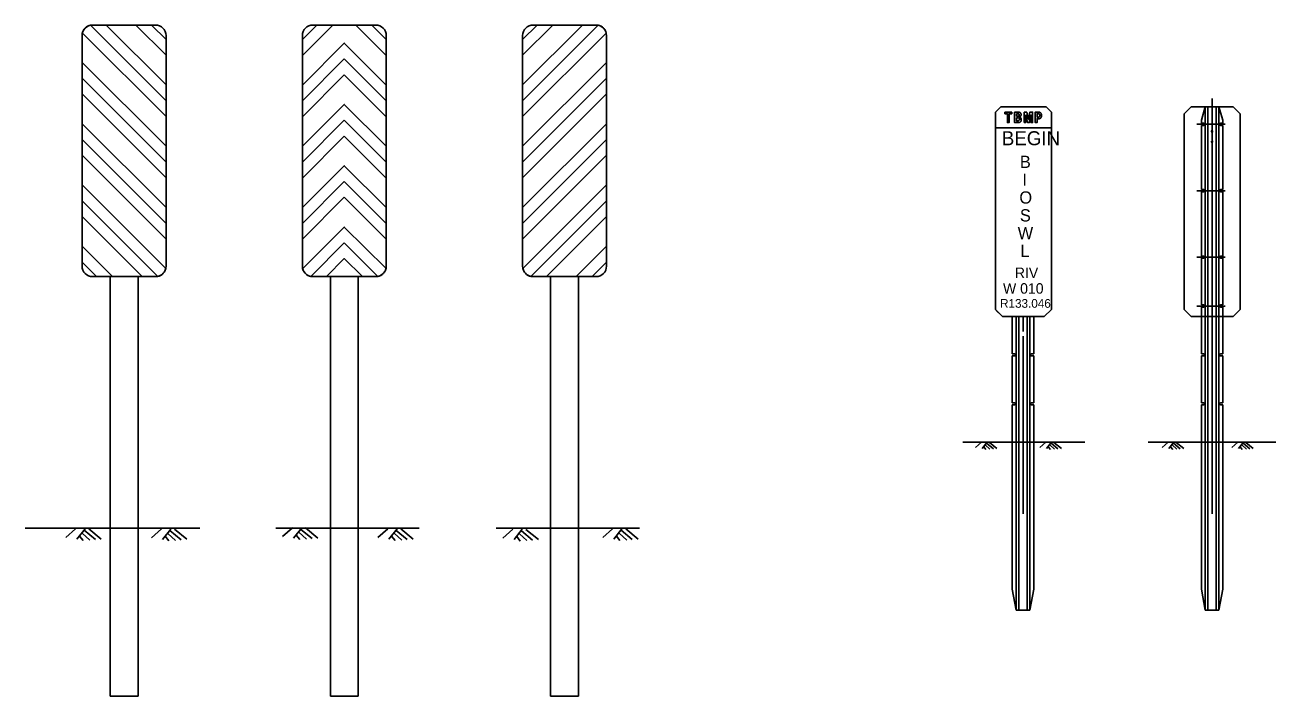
# Model space of a CAD drawing. Extents: x -790.4 to -759.6, y 486.6 to 513.1.
# Drawn here: x -774.55 to -759.64, y 505.07 to 513.07 of the extents above; entities that cross this region are included whole.
import ezdxf

# ---------------------------------------------------------------- set-up
doc = ezdxf.new("R2010")
doc.units = 0
doc.layers.add('pp_PRESENTATION', color=7, linetype='Continuous')
doc.layers.add('tcd_MARKER', color=7, linetype='Continuous')

msp = doc.modelspace()

# ---------------------------------------------------------------- linework, layer by layer
at = {"layer": 'pp_PRESENTATION'}
for p, q in [((-763.15, 508.099), (-763.221, 508.036)), ((-763.221, 508.099), (-762.721, 508.099)), ((-763.082, 508.099), (-763.141, 508.024)), ((-763.088, 508.087), (-763.007, 508.021)), ((-763.055, 508.098), (-762.965, 508.024)), ((-762.382, 508.099), (-762.453, 508.036)), ((-762.453, 508.099), (-761.953, 508.099)), ((-762.314, 508.099), (-762.373, 508.024)), ((-762.32, 508.087), (-762.239, 508.021)), ((-762.287, 508.098), (-762.197, 508.024)), ((-760.923, 508.099), (-760.994, 508.036)), ((-760.994, 508.099), (-760.494, 508.099)), ((-760.855, 508.099), (-760.914, 508.024)), ((-760.861, 508.087), (-760.781, 508.021)), ((-760.828, 508.098), (-760.738, 508.024)), ((-760.094, 508.099), (-760.166, 508.036)), ((-760.166, 508.099), (-759.666, 508.099)), ((-760.027, 508.099), (-760.085, 508.024)), ((-760.032, 508.087), (-759.952, 508.021)), ((-759.999, 508.098), (-759.909, 508.024)), ((-763.122, 508.045), (-763.096, 508.014)), ((-763.103, 508.067), (-763.048, 508.017)), ((-762.354, 508.045), (-762.328, 508.014)), ((-762.335, 508.067), (-762.28, 508.017)), ((-760.895, 508.045), (-760.87, 508.014)), ((-760.876, 508.067), (-760.821, 508.017)), ((-760.067, 508.045), (-760.041, 508.014)), ((-760.047, 508.067), (-759.992, 508.017)), ((-773.944, 507.069), (-774.061, 506.964)), ((-773.832, 507.068), (-773.929, 506.945)), ((-773.842, 507.05), (-773.709, 506.94)), ((-773.787, 507.068), (-773.639, 506.945)), ((-772.922, 507.066), (-773.039, 506.962)), ((-772.81, 507.065), (-772.907, 506.942)), ((-772.82, 507.047), (-772.687, 506.938)), ((-772.765, 507.065), (-772.617, 506.943)), ((-771.361, 507.079), (-771.479, 506.975)), ((-771.25, 507.079), (-771.347, 506.955)), ((-771.284, 507.026), (-771.193, 506.944)), ((-771.26, 507.06), (-771.127, 506.951)), ((-771.205, 507.078), (-771.057, 506.956)), ((-770.225, 507.068), (-770.342, 506.964)), ((-770.114, 507.068), (-770.211, 506.945)), ((-770.123, 507.049), (-769.991, 506.94)), ((-770.069, 507.067), (-769.92, 506.945)), ((-768.733, 507.063), (-768.851, 506.958)), ((-768.622, 507.062), (-768.719, 506.939)), ((-768.632, 507.043), (-768.499, 506.934)), ((-768.577, 507.061), (-768.429, 506.939)), ((-767.545, 507.069), (-767.662, 506.965)), ((-767.434, 507.068), (-767.53, 506.945)), ((-767.443, 507.05), (-767.31, 506.941)), ((-767.388, 507.068), (-767.24, 506.946)), ((-773.898, 506.98), (-773.856, 506.928)), ((-773.866, 507.016), (-773.776, 506.933)), ((-772.876, 506.978), (-772.834, 506.925)), ((-772.844, 507.013), (-772.754, 506.93)), ((-771.316, 506.991), (-771.274, 506.939)), ((-770.18, 506.98), (-770.137, 506.928)), ((-770.148, 507.015), (-770.057, 506.933)), ((-768.688, 506.974), (-768.645, 506.922)), ((-768.656, 507.009), (-768.565, 506.927)), ((-767.499, 506.981), (-767.457, 506.928)), ((-767.467, 507.016), (-767.377, 506.933))]:
    msp.add_line(p, q, dxfattribs=at)
at = {"layer": 'tcd_MARKER'}
for p, q in [((-772.867, 512.171), (-773.767, 513.072)), ((-773.742, 513.074), (-772.992, 513.074)), ((-772.867, 512.36), (-773.581, 513.074)), ((-772.867, 512.714), (-773.228, 513.074)), ((-772.867, 512.902), (-773.039, 513.074)), ((-771.068, 513.074), (-771.242, 512.901)), ((-771.117, 513.074), (-770.367, 513.074)), ((-770.415, 513.074), (-770.242, 512.901)), ((-768.617, 512.36), (-767.902, 513.074)), ((-768.617, 512.714), (-768.256, 513.074)), ((-768.617, 512.902), (-768.445, 513.074)), ((-768.617, 512.171), (-767.716, 513.072)), ((-767.742, 513.074), (-768.492, 513.074)), ((-773.867, 512.949), (-773.867, 510.199)), ((-772.867, 511.983), (-773.863, 512.979)), ((-772.867, 512.949), (-772.867, 510.199)), ((-771.242, 510.199), (-771.242, 512.949)), ((-770.742, 512.859), (-771.242, 512.359)), ((-770.242, 510.199), (-770.242, 512.949)), ((-768.617, 511.983), (-767.62, 512.979)), ((-768.617, 512.949), (-768.617, 510.199)), ((-767.617, 512.949), (-767.617, 510.199)), ((-772.867, 511.629), (-773.867, 512.629)), ((-770.742, 512.67), (-771.242, 512.17)), ((-770.742, 512.67), (-770.242, 512.17)), ((-768.617, 511.629), (-767.617, 512.629)), ((-772.867, 511.44), (-773.867, 512.44)), ((-770.742, 512.481), (-771.242, 511.981)), ((-768.617, 511.44), (-767.617, 512.44)), ((-772.867, 511.252), (-773.867, 512.252)), ((-768.617, 511.252), (-767.617, 512.252)), ((-762.92, 512.099), (-762.983, 512.037)), ((-762.379, 512.099), (-762.92, 512.099)), ((-762.316, 512.037), (-762.379, 512.099)), ((-760.65, 512.099), (-760.733, 512.016)), ((-760.65, 512.099), (-760.15, 512.099)), ((-760.481, 512.099), (-760.528, 511.94)), ((-760.481, 512.099), (-760.481, 508.099)), ((-760.45, 512.099), (-760.45, 508.099)), ((-760.4, 512.198), (-760.4, 507.246)), ((-760.35, 512.099), (-760.35, 508.099)), ((-760.319, 512.099), (-760.319, 508.099)), ((-760.319, 512.099), (-760.272, 511.94)), ((-760.15, 512.099), (-760.067, 512.016)), ((-762.983, 512.037), (-762.983, 511.849)), ((-762.871, 512.016), (-762.871, 512.036)), ((-762.871, 512.036), (-762.788, 512.036)), ((-762.71, 512.016), (-762.733, 512.016)), ((-762.733, 512.016), (-762.733, 511.987)), ((-762.733, 511.987), (-762.71, 511.987)), ((-762.733, 511.967), (-762.711, 511.967)), ((-762.641, 511.911), (-762.641, 512.036)), ((-762.641, 512.036), (-762.621, 512.036)), ((-762.621, 512.036), (-762.61, 512.036)), ((-762.621, 512.003), (-762.621, 511.911)), ((-762.61, 512.036), (-762.591, 511.95)), ((-762.316, 511.849), (-762.316, 512.037)), ((-760.733, 509.682), (-760.733, 512.016)), ((-760.067, 509.682), (-760.067, 512.016)), ((-772.867, 510.898), (-773.867, 511.898)), ((-770.742, 511.939), (-771.242, 511.439)), ((-770.742, 511.939), (-770.242, 511.439)), ((-768.617, 510.898), (-767.617, 511.898)), ((-762.983, 509.682), (-762.983, 511.849)), ((-762.983, 511.849), (-762.316, 511.849)), ((-762.621, 511.911), (-762.641, 511.911)), ((-762.316, 509.682), (-762.316, 511.849)), ((-760.581, 511.891), (-760.243, 511.891)), ((-760.528, 511.94), (-760.528, 511.904)), ((-760.502, 511.904), (-760.528, 511.904)), ((-760.502, 511.878), (-760.528, 511.878)), ((-760.528, 511.878), (-760.528, 511.112)), ((-760.298, 511.904), (-760.272, 511.904)), ((-760.298, 511.878), (-760.272, 511.878)), ((-760.272, 511.94), (-760.272, 511.904)), ((-760.272, 511.878), (-760.272, 511.112)), ((-772.867, 510.709), (-773.867, 511.709)), ((-768.617, 510.709), (-767.617, 511.709)), ((-772.867, 510.521), (-773.867, 511.521)), ((-768.617, 510.521), (-767.617, 511.521)), ((-770.742, 511.397), (-770.242, 510.897)), ((-770.742, 511.208), (-771.242, 510.708)), ((-770.742, 511.208), (-770.242, 510.708)), ((-772.87, 510.171), (-773.867, 511.167)), ((-768.613, 510.171), (-767.617, 511.167)), ((-760.581, 511.099), (-760.243, 511.099)), ((-760.502, 511.112), (-760.528, 511.112)), ((-760.502, 511.086), (-760.528, 511.086)), ((-760.528, 511.086), (-760.528, 510.32)), ((-760.298, 511.112), (-760.272, 511.112)), ((-760.298, 511.086), (-760.272, 511.086)), ((-760.272, 511.086), (-760.272, 510.32)), ((-772.965, 510.077), (-773.867, 510.979)), ((-768.518, 510.077), (-767.617, 510.979)), ((-773.151, 510.074), (-773.867, 510.79)), ((-768.332, 510.074), (-767.617, 510.79)), ((-770.742, 510.477), (-771.142, 510.077)), ((-770.742, 510.477), (-770.341, 510.077)), ((-773.505, 510.074), (-773.867, 510.436)), ((-767.979, 510.074), (-767.617, 510.436)), ((-760.581, 510.307), (-760.243, 510.307)), ((-760.502, 510.32), (-760.528, 510.32)), ((-760.298, 510.32), (-760.272, 510.32)), ((-773.694, 510.074), (-773.867, 510.248)), ((-767.79, 510.074), (-767.617, 510.248)), ((-760.502, 510.294), (-760.528, 510.294)), ((-760.528, 510.294), (-760.528, 509.737)), ((-760.298, 510.294), (-760.272, 510.294)), ((-760.272, 510.294), (-760.272, 509.737)), ((-773.742, 510.074), (-772.992, 510.074)), ((-773.534, 510.074), (-773.534, 507.074)), ((-773.2, 510.074), (-773.2, 507.074)), ((-770.908, 510.074), (-770.908, 507.074)), ((-770.575, 510.074), (-770.575, 507.074)), ((-767.742, 510.074), (-768.492, 510.074)), ((-768.283, 510.074), (-768.283, 507.074)), ((-767.95, 510.074), (-767.95, 507.074)), ((-760.581, 509.724), (-760.243, 509.724)), ((-760.502, 509.737), (-760.528, 509.737)), ((-760.502, 509.711), (-760.528, 509.711)), ((-760.528, 509.711), (-760.528, 509.154)), ((-760.298, 509.737), (-760.272, 509.737)), ((-760.298, 509.711), (-760.272, 509.711)), ((-760.272, 509.711), (-760.272, 509.154)), ((-762.983, 509.682), (-762.9, 509.599)), ((-762.972, 509.672), (-762.91, 509.609)), ((-762.9, 509.599), (-762.4, 509.599)), ((-762.781, 509.599), (-762.781, 509.154)), ((-762.734, 509.599), (-762.734, 508.089)), ((-762.704, 509.599), (-762.704, 508.089)), ((-762.65, 509.599), (-762.65, 509.42)), ((-762.603, 509.599), (-762.603, 508.089)), ((-762.573, 509.599), (-762.573, 508.089)), ((-762.526, 509.599), (-762.526, 509.154)), ((-762.4, 509.599), (-762.316, 509.682)), ((-762.389, 509.609), (-762.327, 509.672)), ((-760.65, 509.599), (-760.733, 509.682)), ((-760.65, 509.599), (-760.528, 509.599)), ((-760.528, 509.599), (-760.272, 509.599)), ((-760.272, 509.599), (-760.15, 509.599)), ((-760.15, 509.599), (-760.067, 509.682)), ((-760.15, 509.599), (-760.077, 509.672)), ((-762.65, 507.246), (-762.65, 509.366)), ((-762.755, 509.154), (-762.781, 509.154)), ((-762.755, 509.128), (-762.781, 509.128)), ((-762.781, 509.128), (-762.781, 508.571)), ((-762.552, 509.154), (-762.526, 509.154)), ((-762.552, 509.128), (-762.526, 509.128)), ((-762.526, 509.128), (-762.526, 508.571)), ((-760.502, 509.154), (-760.528, 509.154)), ((-760.502, 509.128), (-760.528, 509.128)), ((-760.528, 509.128), (-760.528, 508.57)), ((-760.298, 509.154), (-760.272, 509.154)), ((-760.298, 509.128), (-760.272, 509.128)), ((-760.272, 509.128), (-760.272, 508.57)), ((-762.755, 508.571), (-762.781, 508.571)), ((-762.781, 508.545), (-762.781, 508.089)), ((-762.755, 508.545), (-762.781, 508.545)), ((-762.573, 508.645), (-762.573, 508.588)), ((-762.552, 508.571), (-762.526, 508.571)), ((-762.552, 508.545), (-762.526, 508.545)), ((-762.526, 508.545), (-762.526, 508.089)), ((-760.502, 508.57), (-760.528, 508.57)), ((-760.502, 508.544), (-760.528, 508.544)), ((-760.528, 508.544), (-760.528, 508.099)), ((-760.298, 508.57), (-760.272, 508.57)), ((-760.298, 508.544), (-760.272, 508.544)), ((-760.272, 508.544), (-760.272, 508.099)), ((-763.372, 508.099), (-761.918, 508.099)), ((-762.781, 508.089), (-762.781, 506.349)), ((-762.734, 508.089), (-762.734, 506.099)), ((-762.704, 508.089), (-762.704, 506.099)), ((-762.603, 508.089), (-762.603, 506.099)), ((-762.573, 508.089), (-762.573, 506.099)), ((-762.526, 508.089), (-762.526, 506.349)), ((-761.161, 508.099), (-759.639, 508.099)), ((-760.528, 508.099), (-760.528, 506.349)), ((-760.481, 508.099), (-760.481, 506.099)), ((-760.45, 508.099), (-760.45, 506.099)), ((-760.35, 508.099), (-760.35, 506.099)), ((-760.319, 508.099), (-760.319, 506.099)), ((-760.273, 508.099), (-760.273, 506.349)), ((-772.462, 507.074), (-774.547, 507.074)), ((-773.534, 507.074), (-773.534, 505.074)), ((-773.2, 507.074), (-773.2, 505.074)), ((-769.851, 507.074), (-771.559, 507.074)), ((-770.908, 507.074), (-770.908, 505.074)), ((-770.575, 507.074), (-770.575, 505.074)), ((-767.225, 507.074), (-768.934, 507.074)), ((-768.283, 507.074), (-768.283, 505.074)), ((-767.95, 507.074), (-767.95, 505.074)), ((-762.573, 506.55), (-762.573, 506.494)), ((-760.319, 506.55), (-760.319, 506.494)), ((-762.781, 506.349), (-762.734, 506.099)), ((-762.526, 506.349), (-762.573, 506.099)), ((-760.528, 506.349), (-760.481, 506.099)), ((-760.273, 506.349), (-760.319, 506.099)), ((-762.734, 506.099), (-762.573, 506.099)), ((-760.481, 506.099), (-760.319, 506.099)), ((-773.534, 505.074), (-773.2, 505.074)), ((-770.908, 505.074), (-770.575, 505.074)), ((-768.283, 505.074), (-767.95, 505.074))]:
    msp.add_line(p, q, dxfattribs=at)
for points in [[(-773.863, 512.979), (-772.867, 511.983), (-772.867, 512.36), (-773.581, 513.074), (-773.742, 513.074)], [(-772.992, 513.074), (-773.228, 513.074), (-772.867, 512.714), (-772.867, 512.949)], [(-771.117, 513.074), (-770.88, 513.074), (-771.242, 512.712), (-771.242, 512.949)], [(-770.367, 513.074), (-770.604, 513.074), (-770.242, 512.712), (-770.242, 512.949)], [(-767.62, 512.979), (-768.617, 511.983), (-768.617, 512.36), (-767.902, 513.074), (-767.742, 513.074)], [(-768.492, 513.074), (-768.256, 513.074), (-768.617, 512.714), (-768.617, 512.949)], [(-762.788, 512.036), (-762.788, 512.016), (-762.819, 512.016), (-762.819, 511.911), (-762.84, 511.911), (-762.84, 512.016), (-762.871, 512.016)], [(-762.709, 511.911), (-762.754, 511.911), (-762.754, 512.036)], [(-762.754, 512.036), (-762.706, 512.036), (-762.702, 512.036)], [(-762.711, 511.933), (-762.733, 511.933), (-762.733, 511.967)], [(-762.711, 511.967), (-762.706, 511.966), (-762.704, 511.965), (-762.702, 511.964), (-762.701, 511.963), (-762.699, 511.962), (-762.698, 511.96), (-762.697, 511.958), (-762.696, 511.956), (-762.695, 511.953), (-762.695, 511.95), (-762.696, 511.946), (-762.697, 511.943), (-762.698, 511.941), (-762.699, 511.939), (-762.7, 511.938), (-762.702, 511.936), (-762.704, 511.935), (-762.706, 511.934), (-762.709, 511.933), (-762.711, 511.933)], [(-762.71, 511.987), (-762.706, 511.988), (-762.704, 511.989), (-762.702, 511.99), (-762.701, 511.992), (-762.699, 511.995), (-762.698, 512), (-762.698, 512.004), (-762.699, 512.007), (-762.7, 512.01), (-762.702, 512.012), (-762.702, 512.013), (-762.704, 512.014), (-762.706, 512.015), (-762.71, 512.016)], [(-762.702, 512.036), (-762.698, 512.035), (-762.695, 512.034), (-762.693, 512.033), (-762.691, 512.032), (-762.69, 512.031), (-762.688, 512.029), (-762.685, 512.027), (-762.684, 512.026), (-762.681, 512.023), (-762.68, 512.021), (-762.679, 512.018), (-762.678, 512.014), (-762.677, 512.01), (-762.677, 512.002), (-762.677, 512), (-762.678, 511.996), (-762.68, 511.992), (-762.681, 511.989), (-762.683, 511.986), (-762.687, 511.982), (-762.689, 511.98), (-762.691, 511.979), (-762.693, 511.978), (-762.691, 511.977), (-762.689, 511.976), (-762.687, 511.974), (-762.684, 511.972), (-762.68, 511.966), (-762.678, 511.963), (-762.677, 511.961), (-762.676, 511.958), (-762.675, 511.955), (-762.674, 511.95), (-762.674, 511.942), (-762.674, 511.94), (-762.675, 511.936), (-762.677, 511.931), (-762.677, 511.929), (-762.679, 511.926), (-762.68, 511.923), (-762.682, 511.921), (-762.685, 511.918), (-762.688, 511.916), (-762.689, 511.915), (-762.691, 511.914), (-762.695, 511.913), (-762.699, 511.912), (-762.706, 511.911), (-762.709, 511.911)], [(-762.591, 511.95), (-762.59, 511.95), (-762.571, 512.036), (-762.54, 512.036), (-762.54, 511.911), (-762.56, 511.911), (-762.56, 512.003), (-762.58, 511.911), (-762.6, 511.911), (-762.621, 512.003)], [(-762.464, 511.956), (-762.486, 511.956), (-762.486, 511.911), (-762.507, 511.911), (-762.507, 512.036), (-762.464, 512.036), (-762.459, 512.035), (-762.455, 512.034), (-762.454, 512.033), (-762.451, 512.032), (-762.45, 512.031), (-762.448, 512.03), (-762.446, 512.028), (-762.443, 512.026), (-762.442, 512.025), (-762.44, 512.023), (-762.439, 512.021), (-762.437, 512.018), (-762.436, 512.015), (-762.434, 512.011), (-762.433, 512.008), (-762.432, 512.005), (-762.432, 511.999), (-762.432, 511.995), (-762.432, 511.992), (-762.432, 511.987), (-762.433, 511.984), (-762.434, 511.981), (-762.435, 511.979), (-762.436, 511.977), (-762.437, 511.974), (-762.439, 511.971), (-762.44, 511.969), (-762.442, 511.967), (-762.443, 511.965), (-762.446, 511.963), (-762.448, 511.962), (-762.45, 511.961), (-762.451, 511.96), (-762.454, 511.959), (-762.456, 511.958), (-762.459, 511.957), (-762.464, 511.956)], [(-762.469, 511.977), (-762.467, 511.977), (-762.464, 511.978), (-762.462, 511.979), (-762.46, 511.98), (-762.458, 511.982), (-762.456, 511.984), (-762.455, 511.985), (-762.454, 511.988), (-762.453, 511.991), (-762.452, 511.995), (-762.452, 511.997), (-762.453, 512.002), (-762.454, 512.005), (-762.455, 512.008), (-762.457, 512.01), (-762.458, 512.012), (-762.46, 512.013), (-762.462, 512.014), (-762.463, 512.015), (-762.467, 512.016), (-762.468, 512.016), (-762.469, 512.016), (-762.486, 512.016), (-762.486, 511.977), (-762.469, 511.977)], [(-772.87, 510.171), (-773.867, 511.167), (-773.867, 510.79), (-773.151, 510.074), (-772.992, 510.074)], [(-768.613, 510.171), (-767.617, 511.167), (-767.617, 510.79), (-768.332, 510.074), (-768.492, 510.074)], [(-771.238, 510.17), (-770.742, 510.666), (-770.742, 510.666), (-770.245, 510.17)], [(-773.742, 510.074), (-773.505, 510.074), (-773.867, 510.436), (-773.867, 510.199)], [(-767.742, 510.074), (-767.979, 510.074), (-767.617, 510.436), (-767.617, 510.199)], [(-770.367, 510.074), (-770.527, 510.074), (-770.742, 510.289), (-770.742, 510.289), (-770.956, 510.074), (-771.117, 510.074)], [(-770.367, 510.074), (-771.117, 510.074)]]:
    msp.add_lwpolyline(points, dxfattribs=at)
for points in [[(-770.742, 512.481), (-771.242, 511.981), (-771.242, 512.359), (-770.742, 512.859), (-770.742, 512.859), (-770.242, 512.359), (-770.242, 511.981), (-770.742, 512.481)], [(-773.867, 512.252), (-772.867, 511.252), (-772.867, 511.629), (-773.867, 512.629)], [(-767.617, 512.252), (-768.617, 511.252), (-768.617, 511.629), (-767.617, 512.629)], [(-770.742, 511.75), (-771.242, 511.25), (-771.242, 511.628), (-770.742, 512.128), (-770.742, 512.128), (-770.242, 511.628), (-770.242, 511.25), (-770.742, 511.75)], [(-773.867, 511.521), (-772.867, 510.521), (-772.867, 510.898), (-773.867, 511.898)], [(-767.617, 511.521), (-768.617, 510.521), (-768.617, 510.898), (-767.617, 511.898)], [(-770.742, 511.02), (-771.242, 510.52), (-771.242, 510.897), (-770.742, 511.397), (-770.742, 511.397), (-770.242, 510.897), (-770.242, 510.52), (-770.742, 511.02)]]:
    msp.add_lwpolyline(points, close=True, dxfattribs=at)
for centre in [(-760.4, 511.807), (-760.4, 511.682)]:
    msp.add_circle(centre, 0.00911, dxfattribs=at)
for centre, radius, start, end in [((-773.742, 512.949), 0.125, 90, 180), ((-773.742, 512.949), 0.125, 90, 166.2411), ((-772.992, 512.949), 0.125, 0, 90), ((-772.992, 512.949), 0.125, 0, 90), ((-771.117, 512.949), 0.125, 90, 180), ((-771.117, 512.949), 0.125, 90, 180), ((-770.367, 512.949), 0.125, 0, 90), ((-770.367, 512.949), 0.125, 0, 90), ((-768.492, 512.949), 0.125, 90, 180), ((-768.492, 512.949), 0.125, 90, 180), ((-767.742, 512.949), 0.125, 0, 90), ((-767.742, 512.949), 0.125, 13.7589, 90), ((-760.502, 511.891), 0.013, 270, 90), ((-760.298, 511.891), 0.013, 90, 270), ((-760.502, 511.099), 0.013, 270, 90), ((-760.298, 511.099), 0.013, 90, 270), ((-760.502, 510.307), 0.013, 270, 90), ((-760.298, 510.307), 0.013, 90, 270), ((-773.742, 510.199), 0.125, 180, 270), ((-773.742, 510.199), 0.125, 180, 270), ((-772.992, 510.199), 0.125, 270, 0), ((-772.992, 510.199), 0.125, 270, 346.7147), ((-771.117, 510.199), 0.125, 180, 270), ((-771.117, 510.199), 0.125, 193.7589, 270), ((-770.367, 510.199), 0.125, 270, 0), ((-770.367, 510.199), 0.125, 270, 346.2411), ((-768.492, 510.199), 0.125, 180, 270), ((-768.492, 510.199), 0.125, 193.2853, 270), ((-767.742, 510.199), 0.125, 270, 360), ((-767.742, 510.199), 0.125, 270, 360), ((-760.502, 509.724), 0.013, 270, 90), ((-760.298, 509.724), 0.013, 90, 270), ((-762.755, 509.141), 0.013, 270, 90), ((-762.552, 509.141), 0.013, 90, 270), ((-760.502, 509.141), 0.013, 270, 90), ((-760.298, 509.141), 0.013, 90, 270), ((-762.755, 508.558), 0.013, 270, 90), ((-762.552, 508.558), 0.013, 90, 270), ((-760.502, 508.557), 0.013, 270, 90), ((-760.298, 508.557), 0.013, 90, 270)]:
    msp.add_arc(centre, radius, start, end, dxfattribs=at)

# ---------------------------------------------------------------- texts
for s, height, p in [('BEGIN', 0.1667, (-762.906, 511.641)), ('B', 0.146, (-762.691, 511.37)), ('I', 0.146, (-762.661, 511.157)), ('O', 0.146, (-762.697, 510.945)), ('S', 0.146, (-762.691, 510.732)), ('W', 0.146, (-762.717, 510.52)), ('L', 0.146, (-762.686, 510.308)), ('RIV', 0.125, (-762.751, 510.057)), ('W 010', 0.125, (-762.892, 509.871)), ('R133.046', 0.1042, (-762.927, 509.703))]:
    msp.add_text(s, height=height, dxfattribs=at).set_placement(p)

doc.saveas('drawing.dxf')
